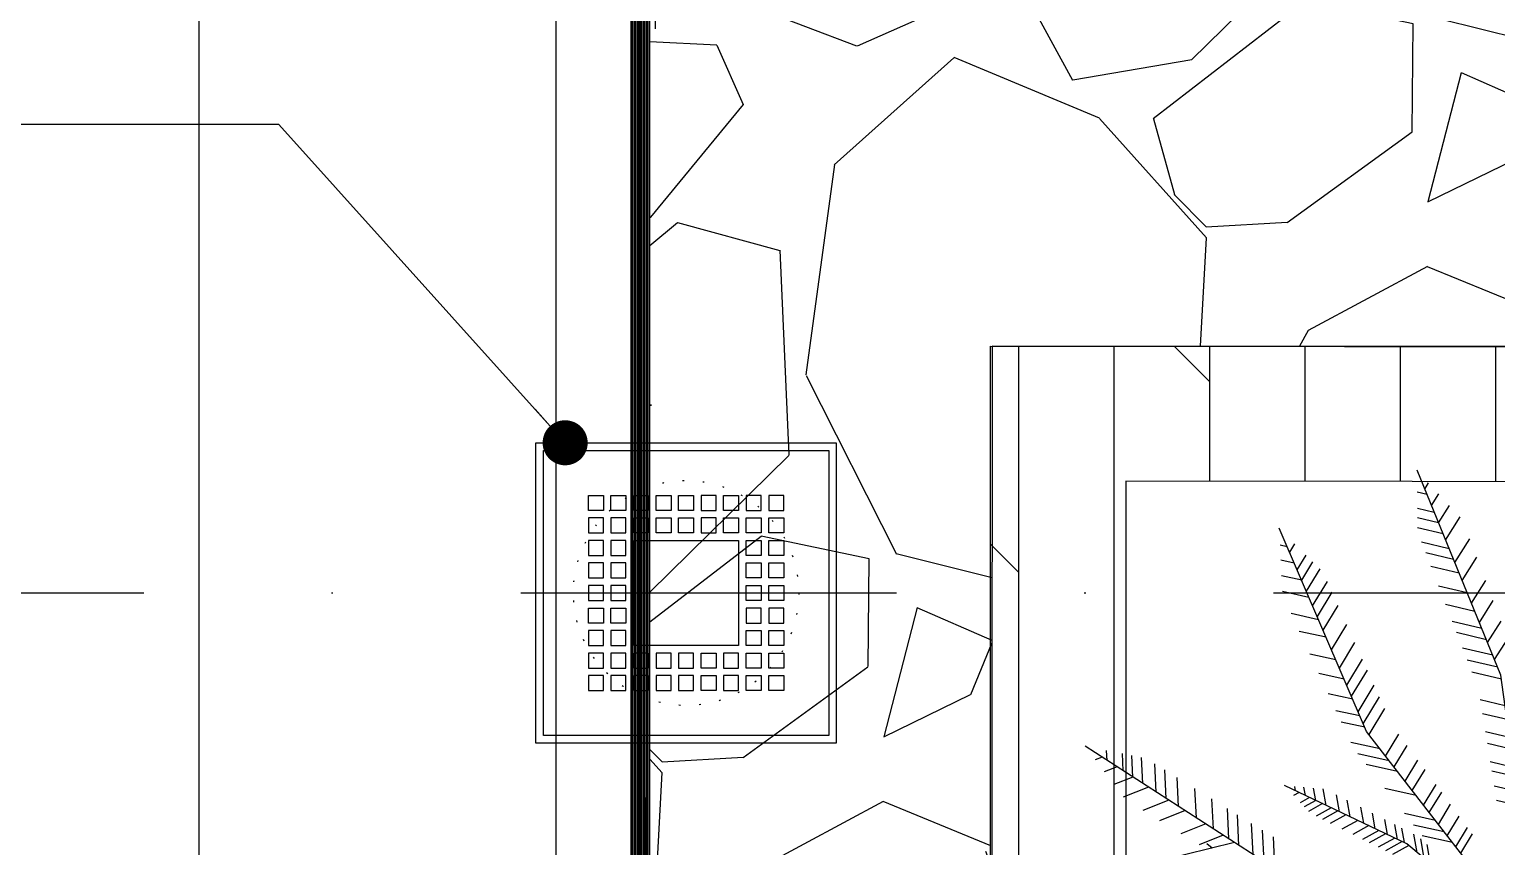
# Model space of a CAD drawing. Extents: x 58467 to 79089, y -33726 to -17391.
# Drawn here: x 74918.4 to 75016, y -19536 to -19481.5 of the extents above; entities that cross this region are included whole.
import ezdxf
from ezdxf.enums import TextEntityAlignment as Align

# ---------------------------------------------------------------- set-up
doc = ezdxf.new("R2010")
doc.units = 0
doc.header["$LTSCALE"] = 100
for name, pattern in [('DASHDOT', [1, 0.5, -0.25, 0, -0.25]), ('DASHDOT2', [0.5, 0.25, -0.125, 0, -0.125]), ('DOT', [0.25, 0, -0.25]), ('HIDDEN2', [0.1875, 0.125, -0.0625])]:
    doc.linetypes.add(name, pattern=pattern)
for name, color, linetype in [('3-cam', 4, 'Continuous'), ('BA_axis', 5, 'DASHDOT2'), ('BA_elev3', 8, 'Continuous'), ('BA_elev4', 252, 'Continuous'), ('BA_env_bound', 10, 'DASHDOT'), ('BA_env_landscp', 84, 'Continuous'), ('BA_mat_timber', 44, 'Continuous'), ('BA_symbol', 8, 'Continuous'), ('BA_text_material', 12, 'Continuous'), ('DTR', 24, 'Continuous'), ('Kompozit', 122, 'Continuous')]:
    doc.layers.add(name, color=color, linetype=linetype)
doc.styles.add('dim', font='simplex.shx', dxfattribs={"width": 0.7})
doc.styles.add('text1', font='arial.ttf', dxfattribs={"height": 20})
doc.dimstyles.new('1_100', dxfattribs={"dimtxt": 8, "dimasz": 3, "dimexe": 6, "dimexo": 0, "dimgap": 2, "dimtad": 0, "dimdec": 1, "dimzin": 11, "dimtxsty": 'dim', "dimblk": 'DOT', "dimcen": 0, "dimdle": 1.25, "dimclrt": 256, "dimadec": 0, "dimazin": 0, "dimtfac": 1.25, "dimtdec": 1, "dimtix": 1, "dimtofl": 0, "dimtmove": 1, "dimatfit": 3, "dimldrblk": 'DOT', "dimfxl": 20, "dimfxlon": 1, "dimtolj": 1, "dimtzin": 0, "dimarcsym": 0})

# ---------------------------------------------------------------- blocks, each defined once
blk = doc.blocks.new('*U176')
blk.add_line((0, 0), (0, -696))
at = {"linetype": 'Continuous', "style": 'text1'}
blk.add_attdef('1', text='', height=40, dxfattribs=at).set_placement((0, 38), align=Align.MIDDLE)
blk = doc.blocks.new('AXIS')
at = {"layer": 'BA_axis', "rotation": 90}
blk.add_blockref('*U176', (56.436, -31967.267), dxfattribs=at)
blk = doc.blocks.new('süzgeç')
for points in [[(44592.82, -25660.774), (44612.82, -25660.774), (44612.82, -25680.774), (44592.82, -25680.774)], [(44593.32, -25661.274), (44612.32, -25661.274), (44612.32, -25680.274), (44593.32, -25680.274)], [(44596.32, -25664.274), (44597.32, -25664.274), (44597.32, -25665.274), (44596.32, -25665.274)], [(44597.82, -25664.274), (44598.82, -25664.274), (44598.82, -25665.274), (44597.82, -25665.274)], [(44599.32, -25664.274), (44599.32, -25665.274), (44600.32, -25665.274), (44600.32, -25664.274)], [(44601.82, -25664.274), (44601.82, -25665.274), (44600.82, -25665.274), (44600.82, -25664.274)], [(44602.32, -25664.274), (44602.32, -25665.274), (44603.32, -25665.274), (44603.32, -25664.274)], [(44603.82, -25664.274), (44603.82, -25665.274), (44604.82, -25665.274), (44604.82, -25664.274)], [(44605.32, -25664.274), (44605.32, -25665.274), (44606.32, -25665.274), (44606.32, -25664.274)], [(44607.82, -25664.274), (44606.82, -25664.274), (44606.82, -25665.274), (44607.82, -25665.274)], [(44609.32, -25664.274), (44608.32, -25664.274), (44608.32, -25665.274), (44609.32, -25665.274)], [(44596.32, -25665.774), (44597.32, -25665.774), (44597.32, -25666.774), (44596.32, -25666.774)], [(44597.82, -25665.774), (44598.82, -25665.774), (44598.82, -25666.774), (44597.82, -25666.774)], [(44599.32, -25665.774), (44599.32, -25666.774), (44600.32, -25666.774), (44600.32, -25665.774)], [(44601.82, -25665.774), (44601.82, -25666.774), (44600.82, -25666.774), (44600.82, -25665.774)], [(44602.32, -25665.774), (44602.32, -25666.774), (44603.32, -25666.774), (44603.32, -25665.774)], [(44603.82, -25665.774), (44603.82, -25666.774), (44604.82, -25666.774), (44604.82, -25665.774)], [(44605.32, -25665.774), (44605.32, -25666.774), (44606.32, -25666.774), (44606.32, -25665.774)], [(44607.82, -25665.774), (44606.82, -25665.774), (44606.82, -25666.774), (44607.82, -25666.774)], [(44609.32, -25665.774), (44608.32, -25665.774), (44608.32, -25666.774), (44609.32, -25666.774)], [(44596.32, -25667.274), (44597.32, -25667.274), (44597.32, -25668.274), (44596.32, -25668.274)], [(44597.82, -25667.274), (44598.82, -25667.274), (44598.82, -25668.274), (44597.82, -25668.274)], [(44599.32, -25667.274), (44606.32, -25667.274), (44606.32, -25674.274), (44599.32, -25674.274)], [(44607.82, -25667.274), (44606.82, -25667.274), (44606.82, -25668.274), (44607.82, -25668.274)], [(44609.32, -25667.274), (44608.32, -25667.274), (44608.32, -25668.274), (44609.32, -25668.274)], [(44596.32, -25669.774), (44597.32, -25669.774), (44597.32, -25668.774), (44596.32, -25668.774)], [(44597.82, -25669.774), (44598.82, -25669.774), (44598.82, -25668.774), (44597.82, -25668.774)], [(44607.82, -25669.774), (44606.82, -25669.774), (44606.82, -25668.774), (44607.82, -25668.774)], [(44609.32, -25669.774), (44608.32, -25669.774), (44608.32, -25668.774), (44609.32, -25668.774)], [(44596.32, -25670.274), (44597.32, -25670.274), (44597.32, -25671.274), (44596.32, -25671.274)], [(44597.82, -25670.274), (44598.82, -25670.274), (44598.82, -25671.274), (44597.82, -25671.274)], [(44607.82, -25670.274), (44606.82, -25670.274), (44606.82, -25671.274), (44607.82, -25671.274)], [(44609.32, -25670.274), (44608.32, -25670.274), (44608.32, -25671.274), (44609.32, -25671.274)], [(44596.32, -25671.774), (44597.32, -25671.774), (44597.32, -25672.774), (44596.32, -25672.774)], [(44597.82, -25671.774), (44598.82, -25671.774), (44598.82, -25672.774), (44597.82, -25672.774)], [(44607.82, -25671.774), (44606.82, -25671.774), (44606.82, -25672.774), (44607.82, -25672.774)], [(44609.32, -25671.774), (44608.32, -25671.774), (44608.32, -25672.774), (44609.32, -25672.774)], [(44596.32, -25673.274), (44597.32, -25673.274), (44597.32, -25674.274), (44596.32, -25674.274)], [(44597.82, -25673.274), (44598.82, -25673.274), (44598.82, -25674.274), (44597.82, -25674.274)], [(44607.82, -25673.274), (44606.82, -25673.274), (44606.82, -25674.274), (44607.82, -25674.274)], [(44609.32, -25673.274), (44608.32, -25673.274), (44608.32, -25674.274), (44609.32, -25674.274)], [(44596.32, -25674.774), (44597.32, -25674.774), (44597.32, -25675.774), (44596.32, -25675.774)], [(44597.82, -25674.774), (44598.82, -25674.774), (44598.82, -25675.774), (44597.82, -25675.774)], [(44599.32, -25675.774), (44599.32, -25674.774), (44600.32, -25674.774), (44600.32, -25675.774)], [(44601.82, -25675.774), (44601.82, -25674.774), (44600.82, -25674.774), (44600.82, -25675.774)], [(44602.32, -25675.774), (44602.32, -25674.774), (44603.32, -25674.774), (44603.32, -25675.774)], [(44603.82, -25675.774), (44603.82, -25674.774), (44604.82, -25674.774), (44604.82, -25675.774)], [(44605.32, -25675.774), (44605.32, -25674.774), (44606.32, -25674.774), (44606.32, -25675.774)], [(44607.82, -25674.774), (44606.82, -25674.774), (44606.82, -25675.774), (44607.82, -25675.774)], [(44609.32, -25674.774), (44608.32, -25674.774), (44608.32, -25675.774), (44609.32, -25675.774)], [(44596.32, -25677.274), (44597.32, -25677.274), (44597.32, -25676.274), (44596.32, -25676.274)], [(44597.82, -25677.274), (44598.82, -25677.274), (44598.82, -25676.274), (44597.82, -25676.274)], [(44599.32, -25677.274), (44599.32, -25676.274), (44600.32, -25676.274), (44600.32, -25677.274)], [(44601.82, -25677.274), (44601.82, -25676.274), (44600.82, -25676.274), (44600.82, -25677.274)], [(44602.32, -25677.274), (44602.32, -25676.274), (44603.32, -25676.274), (44603.32, -25677.274)], [(44603.82, -25677.274), (44603.82, -25676.274), (44604.82, -25676.274), (44604.82, -25677.274)], [(44605.32, -25677.274), (44605.32, -25676.274), (44606.32, -25676.274), (44606.32, -25677.274)], [(44607.82, -25677.274), (44606.82, -25677.274), (44606.82, -25676.274), (44607.82, -25676.274)], [(44609.32, -25677.274), (44608.32, -25677.274), (44608.32, -25676.274), (44609.32, -25676.274)]]:
    blk.add_lwpolyline(points, close=True)
blk = doc.blocks.new('_Dot')
at = {"color": 0, "linetype": 'ByBlock', "lineweight": -2}
blk.add_line((-0.5, 0), (-1, 0), dxfattribs=at)
at = {"color": 0, "linetype": 'ByBlock', "const_width": 0.5}
blk.add_lwpolyline([(-0.25, 0, 1), (0.25, 0, 1)], format="xyb", close=True, dxfattribs=at)
blk = doc.blocks.new('A$C56216D09')
at = {"layer": '3-cam'}
for p, q in [((132.844, -356.394, 1.307), (132.844, -2119.438, 1.307)), ((133.344, -2119.231, 1.307), (133.344, -356.394, 1.307)), ((133.496, -2119.168, 1.307), (133.496, -356.394, 1.307)), ((133.996, -2118.96, 1.307), (133.996, -356.394, 1.307))]:
    blk.add_line(p, q, dxfattribs=at)
at = {"layer": '3-cam', "color": 1, "linetype": 'HIDDEN2', "ltscale": 5, "const_width": 0.152, "elevation": 1.307}
blk.add_lwpolyline([(133.419, -2119.199), (133.419, -356.393)], dxfattribs=at)
at = {"layer": 'DTR', "color": 252}
for p, q in [((132.944, -2119.396, 1.307), (132.944, -356.344, 1.307)), ((133.044, -2119.355, 1.307), (133.044, -356.344, 1.307)), ((133.144, -2119.313, 1.307), (133.144, -356.344, 1.307)), ((133.244, -2119.272, 1.307), (133.244, -356.344, 1.307)), ((133.596, -2119.126, 1.307), (133.596, -356.344, 1.307)), ((133.696, -2119.085, 1.307), (133.696, -356.344, 1.307)), ((133.796, -2119.043, 1.307), (133.796, -356.344, 1.307)), ((133.896, -2119.002, 1.307), (133.896, -356.344, 1.307))]:
    blk.add_line(p, q, dxfattribs=at)
at = {"layer": 'Kompozit', "elevation": 1.307}
for points in [[(92.261, -341.606), (104.139, -341.606), (103.936, -2132.48), (690.099, -2718.424), (2061.011, -2718.424), (2061.011, -2671.527)], [(127.844, -341.606), (127.844, -2122.714), (700.128, -2694.533), (2046.011, -2694.533), (2046.011, -2671.527)]]:
    blk.add_lwpolyline(points, dxfattribs=at)
blk = doc.blocks.new('MAVİ SEDİR')
for p, q in [((215612.3, 56273.3), (215608.3, 56256.3)), ((215622.9, 56274.7), (215619, 56258)), ((215514.4, 56256.7), (215499, 56266.4)), ((215528.9, 56261.8), (215523.7, 56239.9)), ((215548.8, 56264.6), (215544.4, 56246.1)), ((215558.9, 56266), (215554.7, 56247.7)), ((215572.2, 56267.8), (215568, 56249.9)), ((215580.9, 56269), (215576.7, 56251.3)), ((215594.4, 56270.8), (215590.3, 56253.5)), ((215601.3, 56271.8), (215597.3, 56254.6)), ((215486.9, 56245.4), (215470.6, 56255.7)), ((215501.8, 56251.5), (215486, 56261.5)), ((215511.2, 56255.4), (215506, 56233)), ((215520.2, 56259.1), (215514.9, 56236.4)), ((215455.7, 56232.6), (215438.4, 56243.5)), ((215472.6, 56239.5), (215455.8, 56250.1)), ((215478.8, 56242.1), (215473.7, 56220.4)), ((215491.4, 56247.3), (215486.2, 56225.3)), ((215499.7, 56250.7), (215494.5, 56228.5)), ((215658.1, 56231.6), (215643.8, 56240.3)), ((215425.8, 56220.4), (215408.7, 56231.1)), ((215442.5, 56227.2), (215424.9, 56238.4)), ((215450.4, 56230.5), (215445.4, 56209.5)), ((215464.9, 56236.4), (215459.9, 56215.1)), ((215645.1, 56221.6), (215630.5, 56230.5)), ((215653.3, 56227.9), (215638.9, 56236.7)), ((215413.1, 56215.2), (215400.2, 56223.3)), ((215421.3, 56218.5), (215416.8, 56199.6)), ((215432.2, 56223), (215427.4, 56202.5)), ((215440.3, 56226.3), (215435.4, 56205.6)), ((215636.7, 56215.1), (215621.8, 56224.1)), ((215642.2, 56219.4), (215637.3, 56196.6)), ((215650.2, 56225.5), (215645.2, 56202.9)), ((215388, 56204.9), (215383.4, 56207.8)), ((215400.2, 56209.9), (215391.6, 56215.3)), ((215405.3, 56212), (215402.4, 56199.5)), ((215413.1, 56215.2), (215409.4, 56199.5)), ((215622.4, 56204), (215607.2, 56213.3)), ((215627.9, 56208.3), (215612.8, 56217.5)), ((215633.7, 56212.8), (215628.7, 56189.9)), ((215665.9, 56209.2), (215651.5, 56206.7)), ((215392.1, 56206.6), (215390.4, 56199.4)), ((215604.7, 56190.4), (215589, 56199.9)), ((215611.6, 56195.7), (215596.1, 56205.1)), ((215615.2, 56198.5), (215610.2, 56175.4)), ((215657.5, 56199.2), (215644, 56196.9)), ((215661.9, 56204.5), (215647.4, 56201.9)), ((215586, 56175.9), (215569.7, 56185.7)), ((215594.1, 56182.2), (215578.1, 56191.9)), ((215650.2, 56189.8), (215639.4, 56187.9)), ((215649.4, 56188.2), (215656.4, 56175.7)), ((215652.3, 56193), (215659, 56180.9)), ((215570.1, 56163.6), (215550.8, 56175.3)), ((215589.5, 56178.6), (215584.4, 56155.2)), ((215597.5, 56184.8), (215592.4, 56161.5)), ((215644.2, 56177.2), (215633, 56175.2)), ((215647.8, 56184.7), (215636.8, 56182.7)), ((215643.6, 56175.9), (215650.4, 56163.7)), ((215646.9, 56182.8), (215653.7, 56170.4)), ((215553.1, 56155.5), (215533.4, 56167.5)), ((215562, 56159.3), (215542.1, 56171.4)), ((215580.6, 56171.8), (215575.9, 56150)), ((215640, 56168.2), (215628.4, 56166.2)), ((215641.2, 56170.9), (215647.9, 56158.8)), ((215520.9, 56141.7), (215501.8, 56153.2)), ((215533.4, 56147.1), (215514.1, 56158.8)), ((215541.6, 56150.6), (215522.2, 56162.4)), ((215556.3, 56156.9), (215552.4, 56139.1)), ((215564.7, 56160.5), (215560.9, 56143)), ((215635.9, 56159.7), (215624, 56157.6)), ((215633.7, 56155.2), (215640.2, 56143.4)), ((215637.6, 56163.4), (215644.3, 56151.5)), ((215507.2, 56135.8), (215488.4, 56147.2)), ((215528.9, 56145.1), (215524.8, 56126.4)), ((215543.8, 56151.5), (215539.8, 56133.3)), ((215631.1, 56149.6), (215618.8, 56147.4)), ((215629.6, 56146.4), (215636, 56134.9)), ((215474.6, 56121.8), (215456.6, 56132.8)), ((215482.6, 56125.3), (215464.4, 56136.3)), ((215492.7, 56129.6), (215474.3, 56140.8)), ((215497.9, 56131.8), (215493.6, 56111.9)), ((215514.7, 56139), (215510.5, 56119.7)), ((215622.6, 56131.8), (215610.4, 56129.6)), ((215627.3, 56141.8), (215614.7, 56139.5)), ((215624.4, 56135.6), (215630.7, 56124.3)), ((215626.7, 56140.4), (215633, 56129)), ((215455.6, 56113.7), (215441.9, 56122)), ((215463.8, 56117.2), (215447.2, 56127.3)), ((215484.9, 56126.2), (215480.4, 56105.8)), ((215618.9, 56124.2), (215609.8, 56122.5)), ((215618.9, 56124.2), (215623.7, 56115.6)), ((215621.3, 56129.1), (215627.1, 56118.7)), ((215447.9, 56110.4), (215436.9, 56117.1)), ((215455.6, 56113.7), (215452.4, 56098.8)), ((215468.3, 56119.1), (215464, 56099.4)), ((215615.3, 56116.5), (215609.1, 56115.4)), ((215613, 56111.7), (215615.2, 56107.7)), ((215616.7, 56119.5), (215620.6, 56112.6)), ((215434.8, 56104.8), (215428.5, 56108.6)), ((215430.8, 56103), (215429.6, 56097.7)), ((215442.9, 56108.2), (215440.7, 56098.3)), ((215611.8, 56109.2), (215608.5, 56108.6)), ((215668.6, 56093.9), (215646, 56092.8)), ((215659, 56077.7), (215636, 56076.6)), ((215664.3, 56085.8), (215641, 56084.7)), ((215652.3, 56067.2), (215629.5, 56066.1)), ((215647.4, 56059.6), (215624.9, 56058.6)), ((215644.8, 56055.5), (215651.9, 56037.7)), ((215650.2, 56064), (215663.4, 56009.9)), ((215640, 56048.2), (215617.8, 56047.1)), ((215654.3, 56047.4), (215651.2, 56043.3)), ((215631.9, 56035.6), (215610, 56034.6)), ((215636.4, 56042.6), (215643.7, 56024.2)), ((215626.5, 56027.2), (215634.1, 56008.3)), ((215617.5, 56013.2), (215596.2, 56012.2)), ((215623.4, 56022.4), (215601.9, 56021.4)), ((215618.8, 56015.3), (215626.5, 55995.9)), ((215612.8, 56005.9), (215591.7, 56004.9)), ((215606.4, 55996), (215587, 55995)), ((215609, 56000.1), (215616.5, 55981.3)), ((215597, 55981.4), (215584.2, 55980.8)), ((215601.6, 55988.5), (215585.5, 55987.7)), ((215601.6, 55988.5), (215607.2, 55974.4)), ((215589.3, 55969.5), (215581.9, 55969.1)), ((215594.1, 55976.8), (215597.8, 55967.4)), ((215586.9, 55965.8), (215588.9, 55960.7))]:
    blk.add_line(p, q)
for points in [[(215733.4, 56289.9), (215525.9, 56261.4), (215374.1, 56199.2)], [(215733.4, 56289.9), (215567.7, 56161.8), (215416.9, 56097.1)], [(215733.4, 56289.9), (215667.6, 56091.1), (215578.8, 55953.1)], [(215733.4, 56289.9), (215651.1, 56191.6), (215607.8, 56100.9)]]:
    blk.add_lwpolyline(points)

msp = doc.modelspace()

# ---------------------------------------------------------------- hatches: boundary and pattern name
at = {"layer": 'BA_elev4'}
h = msp.add_hatch(dxfattribs=at)
h.set_pattern_fill('GRAVEL', color=256, scale=2, angle=224.5302)
h.set_pattern_definition([(92.5429865, (32893.2816, 12386.34), (-30.9127423, 610.93142198), [6.83443, -676.609673]), (49.49994, (32892.9784, 12393.1677), (-398.94692368, -463.71775046), [11.728094, -1161.08098]), (357.040646, (32900.5952, 12402.0858), (-754.0216222, 42.10502648), [8.26963, -818.694456]), (131.803888, (32905.8125, 12425.0333), (676.29131219, -759.91229827), [10.68009, -1057.32875]), (157.363853, (32898.6933, 12432.9946), (608.57515158, -256.44579325), [10.472674, -1036.796155]), (221.803888, (32889.0273, 12437.0253), (759.91229827, 676.29131219), [10.68009, -1057.32875]), (262.2244395, (32881.066, 12429.9061), (114.533728223, 825.27218849), [14.123873, -1398.262306]), (296.7855274, (32879.1552, 12415.912), (530.255773965, -1046.092698654), [13.33439, -1320.10513]), (345.9597646, (32885.1644, 12404.0085), (752.843487, -185.78429451), [10.71626, -1060.910914]), (39.766557, (32895.5605, 12401.4087), (-433.98314148, -355.66376384), [12.234266, -599.47874]), (86.9276368, (32904.9645, 12409.2345), (42.69409434, 825.86125609), [15.82156, -1566.33545]), (3.344274, (32869.604, 12390.1264), (467.25215417, 32.0908775), [5.40009, -534.611316]), (35.9994334, (32874.995, 12390.4414), (-542.03712601, -390.69997955), [10.27364, -1017.09278]), (89.5302, (32883.307, 12396.48), (-35.625283, 36.21435), [7.184187, -64.65786]), (67.72879, (32890.1166, 12394.628), (-109.8211875, -250.55511725), [3.868826, -383.012447]), (156.331609, (32891.583, 12398.208), (143.0902002, -73.0177691), [5.47131, -268.09506]), (255.493956, (32886.572, 12400.405), (-37.392486, -179.304551), [8.886393, -287.325963]), (26.09525, (32884.346, 12391.802), (-108.0539847, -35.0362156), [6.425743, -154.21796]), (240.9197393, (32912.5871, 12418.871), (-255.26765807, -464.89588377), [9.00176, -891.176533]), (294.876375, (32908.212, 12411.004), (-247.02071163, 540.85899089), [7.55198, -747.644314]), (157.72879, (32891.471, 12384.559), (250.55511725, -109.8211875), [7.7376, -379.14367]), (208.1406587, (32884.3105, 12387.4913), (469.01935696, 247.60977929), [9.00176, -891.176533]), (203.974154, (32890.4995, 12441.324), (252.32232006, 105.69771425), [8.680704, -425.354686]), (159.3053396, (32882.5677, 12437.7967), (572.94986854, -220.2314422), [7.27344, -720.07187]), (291.331609, (32855.4835, 12420.417), (105.6977143, -252.32232006), [7.7376, -379.14367]), (241.8842237, (32858.2982, 12413.2093), (328.28542714, 607.986084), [8.515655, -843.04752]), (293.974154, (32873.2285, 12437.873), (-105.69771425, 252.32232006), [4.34035, -429.69504]), (325.840131, (32857.656, 12422.554), (178.7154834, -109.2321199), [2.59029, -256.4399]), (30.493956, (32859.8, 12421.1), (-144.2683354, -70.6614987), [10.472674, -198.98109]), (50.539205, (32868.824, 12426.4143), (-326.51822435, -392.46718228), [9.70534, -960.827297]), (168.220267, (32883.365, 12403.664), (107.464917, -36.8034183), [7.32648, -175.835527]), (217.6874256, (32876.1933, 12405.1597), (-686.894529064, -533.2011121), [12.791135, -1266.32018]), (285.475595, (32866.071, 12397.34), (-104.51957904, 396.00158787), [5.230165, -517.787846]), (314.5302, (32867.466, 12392.3), (71.839634, -0.58907), [3.048, -47.752]), (344.786636, (32870.617, 12426.0403), (-394.23438506, 110.9993227), [7.05734, -698.678815]), (272.5429865, (32877.427, 12424.1884), (30.9127423, -610.93142198), [13.66886, -669.775244]), (224.5302, (32878.033, 12410.533), (-0.58907, -71.839634), [13.208, -37.592]), (189.8350455, (32868.6177, 12401.2704), (-611.52048952, -102.75237657), [8.03219, -795.186334]), (118.584803, (32860.7036, 12399.8984), (-106.2867819, 180.4826862), [7.39658, -362.433]), (72.1761744, (32857.1646, 12406.3934), (331.81983286, 1039.02388737), [12.0429, -1192.24929]), (39.9562778, (32860.8508, 12417.8583), (506.41184293, 426.91433021), [12.74059, -1261.31693])])
h.paths.add_polyline_path([(75022.337, -19634.019), (74959.683, -19634.019), (74959.683, -19181.496), (75042.223, -19181.496), (75042.223, -19226.496), (74982.238, -19226.496), (74982.237, -19312.79), (75017.763, -19312.79), (75017.62, -19502.644), (74982.464, -19502.617), (74982.398, -19588.912), (75022.337, -19588.957)])
at = {"layer": 'BA_mat_timber'}
h = msp.add_hatch(dxfattribs=at)
h.set_pattern_fill('DOLMIT', color=256, angle=90)
h.set_pattern_definition([(90, (32883.7307, 12448.2046), (-6.35, 4e-16), []), (135, (32883.73, 12448.205), (-12.6999913, -12.6999913), [8.980256, -17.960512])])
h.paths.add_polyline_path([(74982.352, -19588.912), (74982.351, -19502.617), (75076.598, -19502.704), (75076.599, -19588.998)])
h.paths.add_polyline_path([(74991.351, -19579.912), (75067.598, -19579.998), (75067.598, -19511.704), (74991.351, -19511.617)], flags=16)

# ---------------------------------------------------------------- linework, layer by layer
at = {"layer": 'BA_elev3', "linetype": 'DOT', "ltscale": 0.05}
msp.add_circle((74962.085, -19519.062), 7.5, dxfattribs=at)
at = {"layer": 'BA_elev4'}
msp.add_lwpolyline([(75022.337, -19634.019), (74959.683, -19634.019), (74959.683, -19181.496), (75042.223, -19181.496), (75042.223, -19226.496), (74982.238, -19226.496), (74982.237, -19312.79), (75017.763, -19312.79), (75017.62, -19502.644), (74982.464, -19502.617), (74982.398, -19588.912), (75022.337, -19588.957)], close=True, dxfattribs=at)
at = {"layer": 'BA_env_bound'}
msp.add_lwpolyline([(76964.196, -18935.406), (76975.516, -18760.772), (74969.661, -18630.754), (74935.749, -21622.66), (76979.32, -21460.43)], dxfattribs=at)
at = {"layer": 'BA_mat_timber'}
for points in [[(74982.351, -19588.912), (74982.351, -19502.617), (75076.598, -19502.704), (75076.598, -19588.998)], [(74991.351, -19511.617), (74991.351, -19579.912), (75067.598, -19579.998), (75067.598, -19511.704)]]:
    msp.add_lwpolyline(points, close=True, dxfattribs=at)

# ---------------------------------------------------------------- block references
msp.add_blockref('A$C56216D09', (74825.575, -18634.533, -1.307))
at = {"layer": 'BA_axis'}
msp.add_blockref('AXIS', (74644.149, 12448.205), dxfattribs=at)
at = {"layer": 'BA_env_landscp', "xscale": 0.08979415038844869, "yscale": 0.08979415038844869, "zscale": 0.08979415038844869, "rotation": 269.9997711733112}
msp.add_blockref('MAVİ SEDİR', (69964.455, -171.538, 0), dxfattribs=at)
at = {"layer": 'BA_symbol', "rotation": 180}
msp.add_blockref('süzgeç', (119564.905, -45189.836), dxfattribs=at)

# ---------------------------------------------------------------- leaders
at = {"layer": 'BA_text_material', "color": 9}
msp.add_leader([(74954.037, -19509.057), (74934.969, -19487.852), (74909.969, -19487.852)], dimstyle='1_100', override={"dimgap": 2, "dimtad": 0, "dimldrblk": 'Dot'}, dxfattribs=at)

doc.saveas('drawing.dxf')
